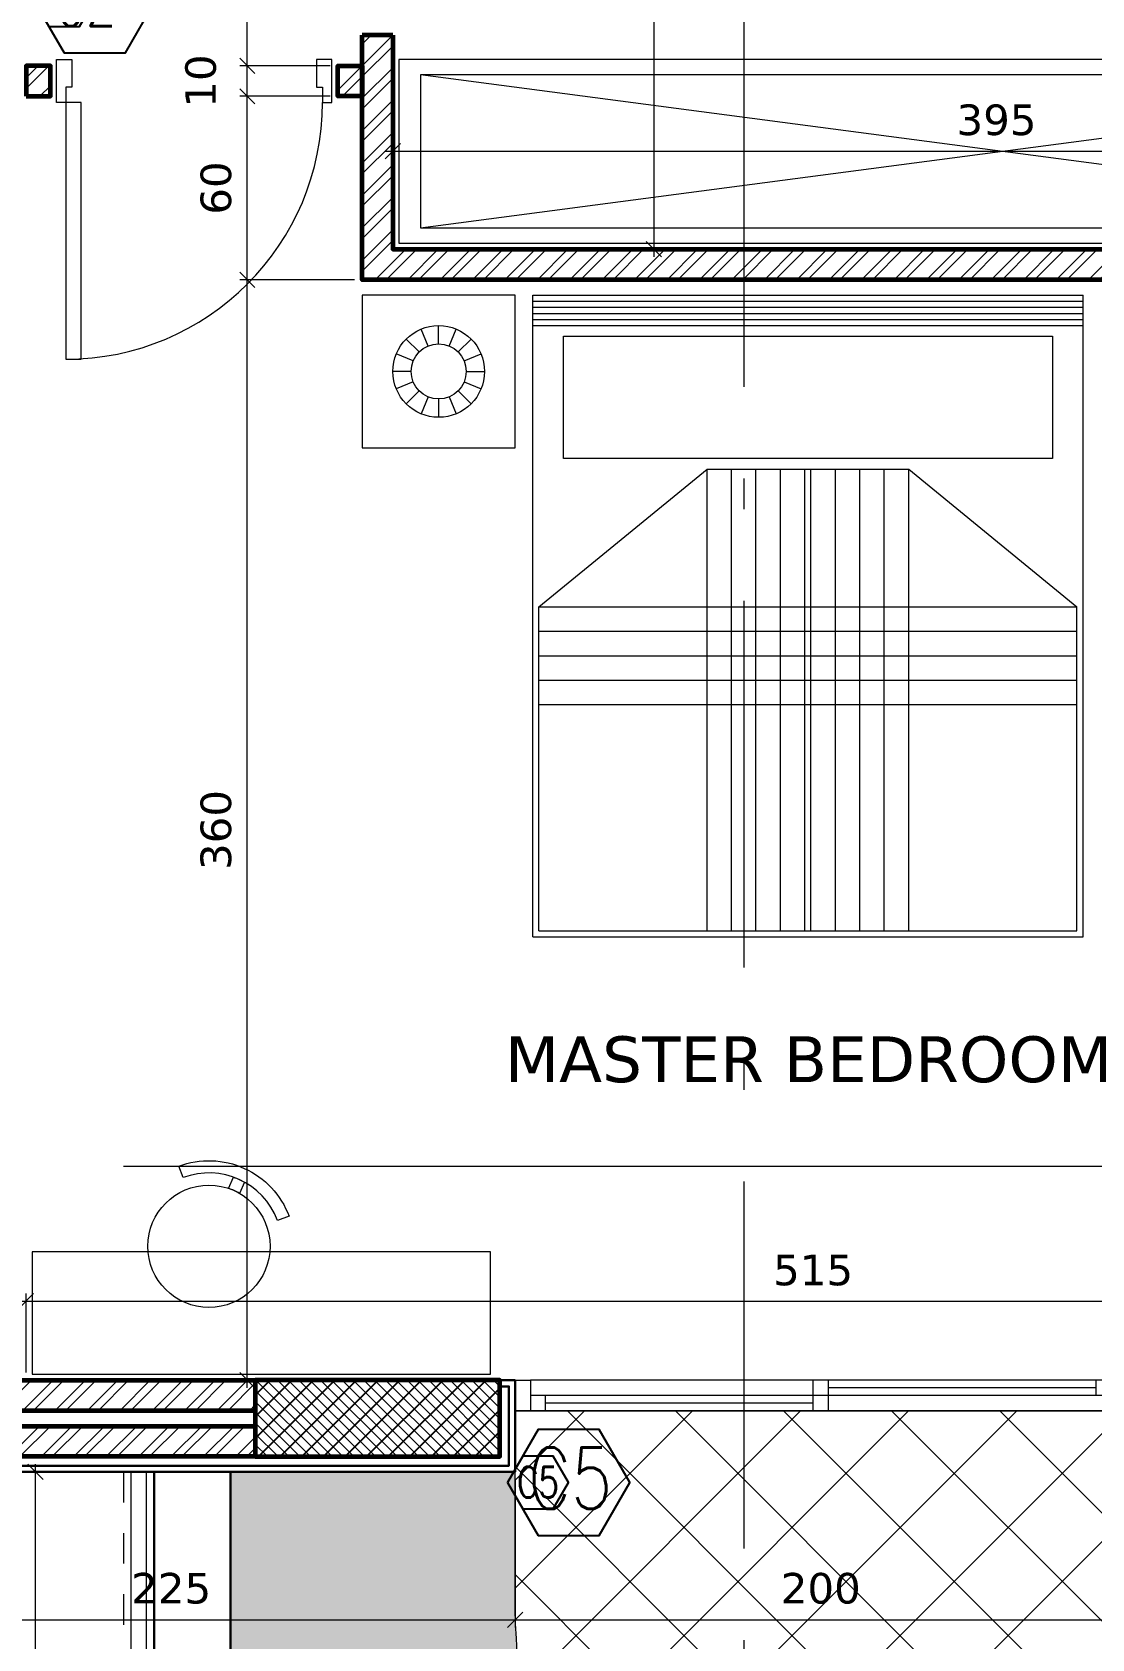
# Model space of a CAD drawing. Header units: inches. Extents: x -48 to 777, y -156 to 510.
# Drawn here: x 501.2 to 504.66, y 228.01 to 233.27 of the extents above; entities that cross this region are included whole.
import ezdxf
from ezdxf.enums import TextEntityAlignment as Align

# ---------------------------------------------------------------- set-up
doc = ezdxf.new("R2010")
doc.units = ezdxf.units.IN
doc.header["$MEASUREMENT"] = 0
doc.linetypes.add('ACAD_ISO10W100', pattern=[18, 12, -3, 0, -3])
doc.linetypes.add('HIDDEN', pattern=[0.375, 0.25, -0.125])
doc.layers.get('Defpoints').update_dxf_attribs({"lineweight": 5})
for name, color, linetype, lineweight in [('A-AXIS ST', 251, 'ACAD_ISO10W100', 5), ('A-DIM', 9, 'Continuous', 5), ('A-DOORS', 38, 'Continuous', 20), ('A-FURN1', 211, 'Continuous', 15), ('A-HIDDEN', 254, 'HIDDEN', 5), ('A-PILLARS', 1, 'Continuous', 60), ('A-TEXT', 50, 'Continuous', 15), ('A-TILING1', 43, 'Continuous', 9), ('A-WALLS', 7, 'Continuous', 60), ('A-WINDOWS', 4, 'Continuous', 20), ('C-STONE', 42, 'Continuous', 30), ('C-WOOD', 28, 'Continuous', 30), ('D-STONE', 52, 'Continuous', 20), ('D-WOOD', 32, 'Continuous', 20), ('H-GRASS', 100, 'Continuous', 5), ('H-PILLARS', 61, 'Continuous', 5), ('H-TILING', 54, 'Continuous', 5), ('H-WALLS', 51, 'Continuous', 5), ('modificat', 127, 'Continuous', 15)]:
    doc.layers.add(name, color=color, linetype=linetype, lineweight=lineweight)
doc.layers.add('HH-GREY', color=253, linetype='Continuous', lineweight=5, true_color=0x828282)
for name, color, linetype in [('str-col-hatch', 8, 'Continuous'), ('str-COL-TAG-100', 1, 'Continuous'), ('str-COL-TAG-50', 7, 'Continuous'), ('str-columns', 3, 'Continuous')]:
    doc.layers.add(name, color=color, linetype=linetype)
doc.styles.add('ROMAN', font='ROMANS.SHX')
doc.styles.add('ROMAND', font='verdana.ttf')
doc.styles.add('ROMANS', font='romans__.ttf', dxfattribs={"height": 0.14})
doc.dimstyles.new('M-1.50', dxfattribs={"dimtxt": 0.1, "dimasz": 0.05, "dimexe": 0.025, "dimexo": 0.025, "dimgap": 0.05, "dimtad": 1, "dimlfac": 100, "dimrnd": 0.5, "dimzin": 9, "dimdsep": 46, "dimtxsty": 'ROMAND', "dimblk": 'OBLIQUE', "dimcen": 1, "dimdle": 0.025, "dimclrd": 256, "dimclre": 256, "dimclrt": 2, "dimadec": 0, "dimazin": 0, "dimtfac": 0.6666666666666666, "dimtmove": 2, "dimatfit": 3, "dimfxl": 0.04, "dimtolj": 1, "dimtzin": 5, "dimlwd": -1, "dimlwe": -1, "dimarcsym": 0})
pattern_1 = [(45, (-242.4917530590577, -76.21088237187674), (-0.05303300858899106, 0.05303300858899107), []), (45, (-242.4563977200577, -76.21088237187674), (-0.05303300858899106, 0.05303300858899107), [])]

# ---------------------------------------------------------------- blocks, each defined once
blk = doc.blocks.new('_Oblique')
at = {"color": 0, "linetype": 'ByBlock', "lineweight": -2}
blk.add_line((-0.5, -0.5), (0.5, 0.5), dxfattribs=at)
blk = doc.blocks.new('*D1375')
at = {"layer": 'A-DIM', "transparency": 16777216}
for p, q in [((503.2305579964284, 236.2818826507728), (503.2305579964285, 232.5318838319918)), ((503.6519963515659, 236.2568826507728), (503.2055579964285, 236.2568826507728)), ((503.6519963515659, 232.5568838319918), (503.2055579964285, 232.5568838319918))]:
    blk.add_line(p, q, dxfattribs=at)
at = {"layer": 'Defpoints', "color": 0, "transparency": 16777216}
for p in [(503.6769963515658, 236.2568826507728), (503.2305579964285, 232.5568838319918), (503.6769963515659, 232.5568838319918)]:
    blk.add_point(p, dxfattribs=at)
at = {"layer": 'A-DIM', "transparency": 16777216, "xscale": 0.05, "yscale": 0.05, "zscale": 0.05}
for p, rotation in [((503.2305579964284, 236.2568826507728), 90.00000000000021), ((503.2305579964285, 232.5568838319918), 270.0000000000002)]:
    blk.add_blockref('_Oblique', p, dxfattribs=dict(at, rotation=rotation))
at = {"layer": 'A-DIM', "color": 2, "transparency": 16777216, "insert": (503.3326399306125, 234.4068832413823), "char_height": 0.1, "attachment_point": 5, "rotation": 270.0000000000002, "style": 'ROMAND'}
blk.add_mtext('\\A1;370', dxfattribs=at)
blk = doc.blocks.new('*D1376')
at = {"layer": 'A-DIM', "transparency": 16777216}
for p, q in [((501.1517775805203, 229.1153629467019), (506.3517775816972, 229.115362946674)), ((501.1767775805191, 228.8818841633986), (501.1767775805205, 229.1403629467018)), ((506.326777581696, 228.8818841633709), (506.3267775816974, 229.1403629466741))]:
    blk.add_line(p, q, dxfattribs=at)
at = {"layer": 'Defpoints', "color": 0, "transparency": 16777216}
for p in [(506.3267775816972, 229.1153629466742), (501.176777580519, 228.8568841633986), (506.3267775816959, 228.856884163371)]:
    blk.add_point(p, dxfattribs=at)
at = {"layer": 'A-DIM', "transparency": 16777216, "xscale": 0.05, "yscale": 0.05, "zscale": 0.05}
for p, rotation in [((501.1767775805203, 229.1153629467018), 179.9999999996926), ((506.3267775816972, 229.1153629466741), 359.9999999996926)]:
    blk.add_blockref('_Oblique', p, dxfattribs=dict(at, rotation=rotation))
at = {"layer": 'A-DIM', "color": 2, "transparency": 16777216, "insert": (503.7517775811093, 229.216571811698), "char_height": 0.1, "attachment_point": 5, "style": 'ROMAND'}
blk.add_mtext('\\A1;515', dxfattribs=at)
blk = doc.blocks.new('gfhnjmfg')
at = {"layer": 'A-FURN1'}
for p, q in [((607.6796954306034, 381.8428684336525), (605.5796954301886, 381.8428684336525)), ((605.5796954301886, 380.0428684336077), (605.5796954301886, 381.8428684336525)), ((606.1496954302829, 381.2728684336382), (606.5996954303891, 381.8228684336484)), ((607.6596954305775, 381.8228684336484), (606.5996954303891, 381.8228684336484)), ((607.6596954305775, 380.0628684336136), (607.6596954305775, 381.8228684336484)), ((607.6796954306034, 380.0428684336077), (607.6796954306034, 381.8428684336525)), ((605.7146954302198, 381.7428684336467), (606.1146954303013, 381.7428684336467)), ((605.7146954302198, 380.1428684336117), (605.7146954302198, 381.7428684336467)), ((606.1146954303013, 381.7428684336467), (606.1146954303013, 380.1428684336117)), ((606.1496954302829, 380.6128684336202), (606.1496954302829, 381.2728684336382)), ((606.5996954303891, 380.0628684336136), (606.1496954302829, 380.6128684336202)), ((606.1146954303013, 380.1428684336117), (605.7146954302198, 380.1428684336117)), ((607.6796954306034, 380.0428684336077), (605.5796954301886, 380.0428684336077)), ((607.6596954305775, 380.0628684336136), (606.5996954303891, 380.0628684336136))]:
    blk.add_line(p, q, dxfattribs=at)
at = {"layer": 'HH-GREY'}
for p, q in [((605.5996954301854, 380.0428684336077), (605.5996954301854, 381.8428684336525)), ((605.6196954301749, 380.0428684336077), (605.6196954301749, 381.8428684336525)), ((605.6396954302008, 380.0428684336077), (605.6396954302008, 381.8428684336525)), ((605.6596954301904, 380.0428684336077), (605.6596954301904, 381.8428684336525)), ((605.6796954302163, 380.0428684336077), (605.6796954302163, 381.8428684336525)), ((606.5996954303891, 380.0628684336136), (606.5996954303891, 381.8228684336484)), ((606.67969543042, 380.0628684336136), (606.67969543042, 381.8228684336484)), ((606.7596954304217, 380.0628684336136), (606.7596954304217, 381.8228684336484)), ((606.8396954304235, 380.0628684336136), (606.8396954304235, 381.8228684336484)), ((606.9196954304616, 380.0628684336136), (606.9196954304616, 381.8228684336484)), ((607.6596954305775, 381.2728684336382), (606.1496954302829, 381.2728684336382)), ((607.6596954305775, 381.1928684336347), (606.1496954302829, 381.1928684336347)), ((607.6596954305775, 381.1128684336311), (606.1496954302829, 381.1128684336311)), ((607.6596954305775, 381.0328684336275), (606.1496954302829, 381.0328684336275)), ((607.6596954305775, 380.9528684336312), (606.1496954302829, 380.9528684336312)), ((607.6596954305775, 380.9328684336272), (606.1496954302829, 380.9328684336272)), ((607.6596954305775, 380.8528684336236), (606.1496954302829, 380.8528684336236)), ((607.6596954305775, 380.7728684336273), (606.1496954302829, 380.7728684336273)), ((607.6596954305775, 380.6928684336237), (606.1496954302829, 380.6928684336237)), ((607.6596954305775, 380.6128684336202), (606.1496954302829, 380.6128684336202))]:
    blk.add_line(p, q, dxfattribs=at)
blk = doc.blocks.new('vnkhjghg')
at = {"extrusion": (0, 0, -1)}
for points in [[(-757.0152167106789, 41.83684817552214), (-757.0011140260244, 41.79941671434923, 0.4142135623730056), (-757.141086685134, 41.49021183938484), (-757.1785181463067, 41.47610915473032, -0.4142135623731402)], [(-757.1426262577313, 41.65523922770396, -0.04173925689856389), (-757.1261303216584, 41.69167937168115), (-757.089537377379, 41.67511426507994, 0.05012562893375463), (-757.1060333134519, 41.63867412110275)]]:
    blk.add_lwpolyline(points, format="xyb", close=True, dxfattribs=at)
blk.add_circle((-756.9164979180971, 41.57482794731229), 0.1999999999999956, dxfattribs=at)
blk = doc.blocks.new('dzhgjfcgxbf')
for p, q in [((631.6000370044983, 370.2881716148756), (631.5617686612618, 370.3805595681267)), ((631.657439519353, 370.2995896849989), (631.657439519353, 370.3995896849989)), ((631.7148420342078, 370.2881716148755), (631.7531103774443, 370.3805595681267)), ((631.551373502175, 370.2556557021769), (631.4806628240565, 370.3263663802957)), ((631.763505536531, 370.2556557021768), (631.8342162146497, 370.3263663802954)), ((631.5188575894762, 370.2069921998537), (631.4264696362251, 370.2452605430902)), ((631.7960214492297, 370.2069921998535), (631.8884094024809, 370.24526054309)), ((631.507439519353, 370.149589684999), (631.4074395193529, 370.149589684999)), ((631.8074395193529, 370.1495896849988), (631.9074395193529, 370.1495896849988)), ((631.5188575894763, 370.0921871701443), (631.4264696362252, 370.0539188269078)), ((631.5513735021748, 370.043523667821), (631.4806628240561, 369.9728129897024)), ((631.7635055365308, 370.0435236678209), (631.8342162146495, 369.9728129897022)), ((631.7960214492296, 370.0921871701439), (631.8884094024808, 370.0539188269073)), ((631.6000370044981, 370.0110077551223), (631.5617686612615, 369.9186198018711)), ((631.6574395193528, 369.9995896849989), (631.6574395193528, 369.8995896849989)), ((631.7148420342077, 370.0110077551221), (631.7531103774442, 369.9186198018709))]:
    blk.add_line(p, q)
for radius in [0.25, 0.15]:
    blk.add_circle((631.657439519353, 370.1495896849989), radius)
blk = doc.blocks.new('*U27')
for p, q in [((49.99999999999982, 100.0000000000014), (1950.000000000029, 100.0000000000014)), ((100.0000000000014, 100.0000000000014), (99.99999999999963, 50.00000000000426)), ((100.0000000000014, 74.99999999999929), (975.0000000000165, 74.99999999999929)), ((975.0000000000147, 0), (975.0000000000147, 100.0000000000014)), ((1025.000000000015, 0), (1025.000000000015, 100.0000000000014)), ((49.99999999999982, 50.00000000000072), (1950.000000000029, 50.00000000000072)), ((49.99999999999982, 0), (1950.000000000029, 0)), ((1025.000000000015, 25.00000000000213), (1900.000000000028, 25.00000000000213)), ((1900.000000000028, 0), (1900.000000000028, 50.00000000000072))]:
    blk.add_line(p, q)
for points in [[(0, 100.0000000000014), (49.99999999999982, 100.0000000000014), (49.99999999999982, 0), (0, 0)], [(2000.00000000003, 100.0000000000014), (1950.000000000029, 100.0000000000014), (1950.000000000029, 0), (2000.00000000003, 0)]]:
    blk.add_lwpolyline(points)
blk = doc.blocks.new('*U34')
for points in [[(130, -160.0000000005984), (100, -160.0000000005984), (100, -19.99999999926395), (150, -19.99999999926395), (150, -110.0000000005984), (130, -110.0000000005984), (130, -160.0000000005984)], [(970, -160.0000000005985), (1000, -160.0000000005985), (1000, -19.9999999992641), (950, -19.9999999992641), (950, -110.0000000005985), (970, -110.0000000005985), (970, -160.0000000005985)], [(179.9999999999999, -1000.000000000598), (180, -160.0000000005983), (130, -160.0000000005984), (129.9999999999999, -1000.000000000598)]]:
    blk.add_lwpolyline(points, close=True)
blk.add_arc((130, -160.0000000005984), 839.9999999999994, 270, 0)
blk = doc.blocks.new('AXIS')
at = {"layer": 'A-AXIS ST', "ltscale": 0.1}
for p, q in [((647.0185306399703, 296.9177665351777), (647.0185306399703, 336.019190835338)), ((657.618530638133, 305.0677665364618), (627.818530753951, 305.0677665364618))]:
    blk.add_line(p, q, dxfattribs=at)
blk = doc.blocks.new('*D1323')
at = {"layer": 'A-DIM', "transparency": 16777216}
for p, q in [((503.2305579964669, 236.2821192166782), (503.2305579964669, 232.5321203978972)), ((503.6519963516055, 236.2571192166782), (503.2055579964669, 236.2571192166782)), ((503.6519963516055, 232.5571203978972), (503.2055579964669, 232.5571203978972))]:
    blk.add_line(p, q, dxfattribs=at)
at = {"layer": 'Defpoints', "color": 0, "transparency": 16777216}
for p in [(503.6769963516056, 236.2571192166781), (503.2305579964669, 232.5571203978971), (503.6769963516055, 232.5571203978971)]:
    blk.add_point(p, dxfattribs=at)
at = {"layer": 'A-DIM', "transparency": 16777216, "xscale": 0.05, "yscale": 0.05, "zscale": 0.05}
for p, rotation in [((503.2305579964669, 236.2571192166782), 89.99999999999987), ((503.2305579964669, 232.5571203978972), 269.9999999999999)]:
    blk.add_blockref('_Oblique', p, dxfattribs=dict(at, rotation=rotation))
at = {"layer": 'A-DIM', "color": 2, "transparency": 16777216, "insert": (503.3326399306509, 234.4071198072876), "char_height": 0.1, "attachment_point": 5, "rotation": 269.9999999999999, "style": 'ROMAND'}
blk.add_mtext('\\A1;370', dxfattribs=at)
blk = doc.blocks.new('*D1324')
at = {"layer": 'A-DIM', "transparency": 16777216}
for p, q in [((501.15177758056, 229.1155995126081), (506.3517775817368, 229.1155995125801)), ((501.1767775805587, 228.8821207293038), (501.17677758056, 229.1405995126079)), ((506.3267775817355, 228.8821207292761), (506.3267775817369, 229.1405995125803))]:
    blk.add_line(p, q, dxfattribs=at)
at = {"layer": 'Defpoints', "color": 0, "transparency": 16777216}
for p in [(506.3267775817368, 229.1155995125802), (501.1767775805586, 228.8571207293038), (506.3267775817354, 228.8571207292761)]:
    blk.add_point(p, dxfattribs=at)
at = {"layer": 'A-DIM', "transparency": 16777216, "xscale": 0.05, "yscale": 0.05, "zscale": 0.05}
for p, rotation in [((501.1767775805599, 229.1155995126079), 179.9999999996921), ((506.3267775817368, 229.1155995125803), 359.9999999996921)]:
    blk.add_blockref('_Oblique', p, dxfattribs=dict(at, rotation=rotation))
at = {"layer": 'A-DIM', "color": 2, "transparency": 16777216, "insert": (503.7517775811489, 229.2168083776041), "char_height": 0.1, "attachment_point": 5, "style": 'ROMAND'}
blk.add_mtext('\\A1;515', dxfattribs=at)
blk = doc.blocks.new('*D1329')
at = {"layer": 'A-DIM', "transparency": 16777216}
for p, q in [((503.2305579964675, 236.2821192166782), (503.2305579964675, 232.5321203978972)), ((503.6519963516055, 236.2571192166782), (503.2055579964675, 236.2571192166782)), ((503.6519963516055, 232.5571203978972), (503.2055579964675, 232.5571203978972))]:
    blk.add_line(p, q, dxfattribs=at)
at = {"layer": 'Defpoints', "color": 0, "transparency": 16777216}
for p in [(503.6769963516056, 236.2571192166781), (503.2305579964675, 232.5571203978971), (503.6769963516055, 232.5571203978971)]:
    blk.add_point(p, dxfattribs=at)
at = {"layer": 'A-DIM', "transparency": 16777216, "xscale": 0.05, "yscale": 0.05, "zscale": 0.05}
for p, rotation in [((503.2305579964675, 236.2571192166782), 89.99999999999987), ((503.2305579964675, 232.5571203978972), 269.9999999999999)]:
    blk.add_blockref('_Oblique', p, dxfattribs=dict(at, rotation=rotation))
at = {"layer": 'A-DIM', "color": 2, "transparency": 16777216, "insert": (503.3326399306516, 234.4071198072876), "char_height": 0.1, "attachment_point": 5, "rotation": 269.9999999999999, "style": 'ROMAND'}
blk.add_mtext('\\A1;370', dxfattribs=at)
blk = doc.blocks.new('*D1330')
at = {"layer": 'A-DIM', "transparency": 16777216}
for p, q in [((501.15177758056, 229.1155995126072), (506.3517775817368, 229.1155995125793)), ((501.1767775805587, 228.8821207293038), (501.17677758056, 229.1405995126071)), ((506.3267775817355, 228.8821207292761), (506.3267775817369, 229.1405995125795))]:
    blk.add_line(p, q, dxfattribs=at)
at = {"layer": 'Defpoints', "color": 0, "transparency": 16777216}
for p in [(506.3267775817368, 229.1155995125794), (501.1767775805586, 228.8571207293038), (506.3267775817354, 228.8571207292761)]:
    blk.add_point(p, dxfattribs=at)
at = {"layer": 'A-DIM', "transparency": 16777216, "xscale": 0.05, "yscale": 0.05, "zscale": 0.05}
for p, rotation in [((501.1767775805599, 229.1155995126071), 179.9999999996921), ((506.3267775817368, 229.1155995125795), 359.9999999996921)]:
    blk.add_blockref('_Oblique', p, dxfattribs=dict(at, rotation=rotation))
at = {"layer": 'A-DIM', "color": 2, "transparency": 16777216, "insert": (503.7517775811489, 229.2168083776034), "char_height": 0.1, "attachment_point": 5, "style": 'ROMAND'}
blk.add_mtext('\\A1;515', dxfattribs=at)
blk = doc.blocks.new('*D1361')
at = {"layer": 'A-DIM', "transparency": 16777216}
for p, q in [((502.3517775817047, 232.8771209364493), (506.3517775818032, 232.8771209364493)), ((502.3767775817047, 232.8521209365754), (502.3767775817047, 232.8521209364493))]:
    blk.add_line(p, q, dxfattribs=at)
at = {"layer": 'Defpoints', "color": 0, "transparency": 16777216}
for p in [(502.3767775817047, 232.8771209365754), (506.3267775818032, 232.8771209364493), (506.3267775818032, 232.8771209364493)]:
    blk.add_point(p, dxfattribs=at)
at = {"layer": 'A-DIM', "transparency": 16777216, "xscale": 0.05, "yscale": 0.05, "zscale": 0.05, "rotation": 180}
blk.add_blockref('_Oblique', (502.3767775817047, 232.8771209364493), dxfattribs=at)
at = {"layer": 'A-DIM', "transparency": 16777216, "xscale": 0.05, "yscale": 0.05, "zscale": 0.05}
blk.add_blockref('_Oblique', (506.3267775818032, 232.8771209364493), dxfattribs=at)
at = {"layer": 'A-DIM', "color": 2, "transparency": 16777216, "insert": (504.3517775817539, 232.9792028706333), "char_height": 0.1, "attachment_point": 5, "style": 'ROMAND'}
blk.add_mtext('\\A1;395', dxfattribs=at)
blk = doc.blocks.new('*D1275')
at = {"layer": 'A-DIM', "transparency": 16777216}
for p, q in [((500.5267775804201, 228.5318841645559), (500.5267775804201, 228.0484872422909)), ((502.776777580537, 228.5318841645559), (502.776777580537, 228.0484872422909)), ((500.5017775804201, 228.0734872422909), (502.801777580537, 228.0734872422909))]:
    blk.add_line(p, q, dxfattribs=at)
at = {"layer": 'Defpoints', "color": 0, "transparency": 16777216}
for p in [(500.5267775804201, 228.5568841645559), (502.776777580537, 228.5568841645559), (502.776777580537, 228.0734872422909)]:
    blk.add_point(p, dxfattribs=at)
at = {"layer": 'A-DIM', "transparency": 16777216, "xscale": 0.05, "yscale": 0.05, "zscale": 0.05, "rotation": 180}
blk.add_blockref('_Oblique', (500.5267775804201, 228.0734872422909), dxfattribs=at)
at = {"layer": 'A-DIM', "transparency": 16777216, "xscale": 0.05, "yscale": 0.05, "zscale": 0.05}
blk.add_blockref('_Oblique', (502.776777580537, 228.0734872422909), dxfattribs=at)
at = {"layer": 'A-DIM', "color": 2, "transparency": 16777216, "insert": (501.6517775804786, 228.1755691764749), "char_height": 0.1, "attachment_point": 5, "style": 'ROMAND'}
blk.add_mtext('\\A1;225', dxfattribs=at)
blk = doc.blocks.new('*D1276')
at = {"layer": 'A-DIM', "transparency": 16777216}
for p, q in [((502.776777580537, 228.5318841645559), (502.776777580537, 228.0484872422909)), ((504.7767775802464, 228.5318841658156), (504.7767775802464, 228.0484872422909)), ((502.751777580537, 228.0734872422909), (504.8017775802464, 228.0734872422909))]:
    blk.add_line(p, q, dxfattribs=at)
at = {"layer": 'Defpoints', "color": 0, "transparency": 16777216}
for p in [(502.776777580537, 228.5568841645559), (504.7767775802464, 228.5568841658156), (504.7767775802464, 228.0734872422909)]:
    blk.add_point(p, dxfattribs=at)
at = {"layer": 'A-DIM', "transparency": 16777216, "xscale": 0.05, "yscale": 0.05, "zscale": 0.05, "rotation": 180}
blk.add_blockref('_Oblique', (502.776777580537, 228.0734872422909), dxfattribs=at)
at = {"layer": 'A-DIM', "transparency": 16777216, "xscale": 0.05, "yscale": 0.05, "zscale": 0.05}
blk.add_blockref('_Oblique', (504.7767775802464, 228.0734872422909), dxfattribs=at)
at = {"layer": 'A-DIM', "color": 2, "transparency": 16777216, "insert": (503.7767775803917, 228.1755691764749), "char_height": 0.1, "attachment_point": 5, "style": 'ROMAND'}
blk.add_mtext('\\A1;200', dxfattribs=at)
blk = doc.blocks.new('*D1301')
at = {"layer": 'A-DIM', "transparency": 16777216}
for p, q in [((501.2770562500897, 228.5568841645559), (501.1832210493402, 228.5568841645559)), ((501.2082210493402, 227.4332737660676), (501.2082210493402, 228.5818841645559)), ((501.4646420391451, 227.4582737660676), (501.1832210493402, 227.4582737660676))]:
    blk.add_line(p, q, dxfattribs=at)
at = {"layer": 'Defpoints', "color": 0, "transparency": 16777216}
for p in [(501.2082210493402, 228.5568841645559), (501.3020562500897, 228.5568841645559), (501.4896420391451, 227.4582737660676)]:
    blk.add_point(p, dxfattribs=at)
at = {"layer": 'A-DIM', "transparency": 16777216, "xscale": 0.05, "yscale": 0.05, "zscale": 0.05}
for p, rotation in [((501.2082210493402, 228.5568841645559), 90), ((501.2082210493402, 227.4582737660676), 270)]:
    blk.add_blockref('_Oblique', p, dxfattribs=dict(at, rotation=rotation))
at = {"layer": 'A-DIM', "color": 2, "transparency": 16777216, "insert": (501.1061726947397, 228.0075789653118), "char_height": 0.1, "attachment_point": 5, "rotation": 90, "style": 'ROMAND'}
blk.add_mtext('\\A1;110', dxfattribs=at)
blk = doc.blocks.new('*D1302')
at = {"layer": 'A-DIM', "transparency": 16777216}
for p, q in [((501.900747276885, 228.8318841645851), (501.900747276885, 232.4818853446169)), ((502.2518086394041, 232.4568853446169), (501.875747276885, 232.4568853446169)), ((502.0484679049638, 228.8568841645851), (501.875747276885, 228.8568841645851))]:
    blk.add_line(p, q, dxfattribs=at)
at = {"layer": 'Defpoints', "color": 0, "transparency": 16777216}
for p in [(501.900747276885, 232.4568853446169), (502.2768086394041, 232.4568853446169), (502.0734679049638, 228.8568841645851)]:
    blk.add_point(p, dxfattribs=at)
at = {"layer": 'A-DIM', "transparency": 16777216, "xscale": 0.05, "yscale": 0.05, "zscale": 0.05}
for p, rotation in [((501.900747276885, 232.4568853446169), 90), ((501.900747276885, 228.8568841645851), 270)]:
    blk.add_blockref('_Oblique', p, dxfattribs=dict(at, rotation=rotation))
at = {"layer": 'A-DIM', "color": 2, "transparency": 16777216, "insert": (501.7986653427009, 230.6568847546011), "char_height": 0.1, "attachment_point": 5, "rotation": 90, "style": 'ROMAND'}
blk.add_mtext('\\A1;360', dxfattribs=at)
blk = doc.blocks.new('*D1303')
at = {"layer": 'A-DIM', "transparency": 16777216}
for p, q in [((502.1717775818872, 233.056884160514), (501.8757472768855, 233.056884160514)), ((501.9007472768855, 232.4318853446169), (501.9007472768855, 233.081884160514)), ((502.2518086394041, 232.4568853446169), (501.8757472768855, 232.4568853446169))]:
    blk.add_line(p, q, dxfattribs=at)
at = {"layer": 'Defpoints', "color": 0, "transparency": 16777216}
for p in [(501.9007472768855, 233.056884160514), (502.1967775818872, 233.056884160514), (502.2768086394041, 232.4568853446169)]:
    blk.add_point(p, dxfattribs=at)
at = {"layer": 'A-DIM', "transparency": 16777216, "xscale": 0.05, "yscale": 0.05, "zscale": 0.05}
for p, rotation in [((501.9007472768855, 233.056884160514), 90), ((501.9007472768855, 232.4568853446169), 270)]:
    blk.add_blockref('_Oblique', p, dxfattribs=dict(at, rotation=rotation))
at = {"layer": 'A-DIM', "color": 2, "transparency": 16777216, "insert": (501.798698922285, 232.7568847525655), "char_height": 0.1, "attachment_point": 5, "rotation": 90, "style": 'ROMAND'}
blk.add_mtext('\\A1;60', dxfattribs=at)
blk = doc.blocks.new('*D1304')
at = {"layer": 'A-DIM', "transparency": 16777216}
for p, q in [((501.9007472768859, 233.031884160514), (501.9007472768859, 233.1818841605142)), ((502.1717775818872, 233.1568841605142), (501.8757472768859, 233.1568841605142)), ((502.1717775818872, 233.056884160514), (501.8757472768859, 233.056884160514))]:
    blk.add_line(p, q, dxfattribs=at)
at = {"layer": 'Defpoints', "color": 0, "transparency": 16777216}
for p in [(501.9007472768859, 233.1568841605142), (502.1967775818872, 233.1568841605142), (502.1967775818872, 233.056884160514)]:
    blk.add_point(p, dxfattribs=at)
at = {"layer": 'A-DIM', "transparency": 16777216, "xscale": 0.05, "yscale": 0.05, "zscale": 0.05}
for p, rotation in [((501.9007472768859, 233.1568841605142), 90), ((501.9007472768859, 233.056884160514), 270)]:
    blk.add_blockref('_Oblique', p, dxfattribs=dict(at, rotation=rotation))
at = {"layer": 'A-DIM', "color": 2, "transparency": 16777216, "insert": (501.7486989222854, 233.1068841605142), "char_height": 0.1, "attachment_point": 5, "rotation": 90, "style": 'ROMAND'}
blk.add_mtext('\\A1;10', dxfattribs=at)
blk = doc.blocks.new('*D1305')
at = {"layer": 'A-DIM', "transparency": 16777216}
for p, q in [((502.1717775817194, 239.7568841631144), (501.8757472768864, 239.7568841631144)), ((501.9007472768864, 233.1318841605141), (501.9007472768864, 239.7818841631144)), ((502.1717775818872, 233.1568841605142), (501.8757472768864, 233.1568841605142))]:
    blk.add_line(p, q, dxfattribs=at)
at = {"layer": 'Defpoints', "color": 0, "transparency": 16777216}
for p in [(501.9007472768864, 239.7568841631144), (502.1967775817194, 239.7568841631144), (502.1967775818872, 233.1568841605142)]:
    blk.add_point(p, dxfattribs=at)
at = {"layer": 'A-DIM', "transparency": 16777216, "xscale": 0.05, "yscale": 0.05, "zscale": 0.05}
for p, rotation in [((501.9007472768864, 239.7568841631144), 90), ((501.9007472768864, 233.1568841605142), 270)]:
    blk.add_blockref('_Oblique', p, dxfattribs=dict(at, rotation=rotation))
at = {"layer": 'A-DIM', "color": 2, "transparency": 16777216, "insert": (501.7986989222859, 236.4568841618144), "char_height": 0.1, "attachment_point": 5, "rotation": 90, "style": 'ROMAND'}
blk.add_mtext('\\A1;660', dxfattribs=at)
blk = doc.blocks.new('tags')
at = {"layer": 'str-COL-TAG-100', "color": 2}
blk.add_lwpolyline([(0.125, -0.2616025403840467), (0.3250000000116415, -0.2616025403840467), (0.4249999999883585, -0.0883974595926702), (0.3250000000116415, 0.08480762114049867), (0.125, 0.08480762114049867), (0.02500000002328306, -0.0883974595926702)], close=True, dxfattribs=at)
at = {"layer": 'str-COL-TAG-50', "color": 2}
blk.add_lwpolyline([(0.07500000001164153, -0.1749999999883585), (0.1749999999883585, -0.1749999999883585), (0.2249999999767169, -0.0883974595926702), (0.1749999999883585, -0.001794919255189598), (0.07500000001164153, -0.001794919255189598), (0.02500000002328306, -0.0883974595926702)], close=True, dxfattribs=at)
at = {"layer": 'str-COL-TAG-100', "color": 1, "style": 'ROMANS', "width": 0.6994259378864013}
blk.add_attdef('NUMBER', text='', height=0.2000000000000455, dxfattribs=at).set_placement((0.09183885011589155, -0.1740525420755148), (0.3679328734287992, -0.1740525420755148), align=Align.FIT)
at = {"layer": 'str-COL-TAG-50', "color": 1, "style": 'ROMANS', "width": 0.697102261790038}
blk.add_attdef('NUMBER', text='', height=0.1000000000000227, dxfattribs=at).set_placement((0.05618973809760064, -0.1375000024563633), (0.1937781214364804, -0.1375000024563633), align=Align.FIT)

msp = doc.modelspace()

# ---------------------------------------------------------------- hatches: boundary and pattern name
at = {"layer": 'H-GRASS'}
h = msp.add_hatch(dxfattribs=at)
h.set_pattern_fill('AR-SAND', color=256, scale=0.1, angle=270)
h.set_pattern_definition([(307.5, (-242.4917530590577, -76.21088237187674), (0.1926823769013159, 0.00629933581096078), [0, -0.1519999999999999, 0, -0.1699999999999998, 0, -0.1624999999999998]), (277.5, (-242.4917530590577, -76.21088237187674), (0.282214606522974, -0.1769776705267728), [0, -0.082, 0, -0.137, 0, -0.0525]), (237.5, (-242.4917530590577, -76.0878823718768), (0.000565905353696437, -0.3114141861751495), [0, -0.05, 0, -0.18, 0, -0.235]), (227.5, (-242.4917530590577, -76.0878823718768), (0.08776755649342488, -0.3006126604572294), [0, -0.02499999999999997, 0, -0.1179999999999999, 0, -0.1349999999999998])])
h.paths.add_polyline_path([(506.1267775812081, 226.7068841610721), (508.9767775824471, 226.7068841610721), (508.976777582458, 240.1568841635205), (510.9767775829305, 240.1568841635205), (510.9767777844855, 253.2185147447345), (510.1267772754217, 253.2185335795853), (510.1267772754217, 240.9073007560493), (506.6267775824963, 240.9073007552349), (506.6267775824966, 240.90605101656), (506.6267775818793, 240.3068841676089), (506.62677758129, 238.6068841601247), (506.6267775820489, 237.1068841663343), (506.6267775815396, 236.0068841634742), (506.6267775817302, 234.5068841635206), (506.6267775817302, 228.5568841633009), (506.1267775812081, 228.5568841639806)])
edge = h.paths.add_edge_path()
edge.add_line((502.356581422004, 226.7068841610721), (503.2186533965113, 226.7068841610721))
edge.add_arc((505.3767775807176, 228.1568841633061), 2.600000000179704, 180.0000000001315, 213.8963552596776, ccw=False)
edge.add_line((502.7767775805379, 228.1568841633001), (502.776777580537, 228.5568841645559))
edge.add_line((502.776777580537, 228.5568841645559), (501.8458045983597, 228.5568841645559))
edge.add_line((501.8458045983597, 228.5568841645559), (501.8458045983597, 227.4568841634056))
edge.add_line((501.8458045983597, 227.4568841634056), (501.8458045983597, 226.8068841634056))
edge.add_line((501.8458045983597, 226.8068841634056), (502.3108356373301, 226.8068841633888))
edge.add_arc((505.3561676795727, 228.1395317847711), 3.324153565990285, 203.63434959553, 205.5298443645811)
h = msp.add_hatch(dxfattribs=at)
h.set_pattern_fill('AR-SAND', color=256, scale=0.1, angle=270)
h.set_pattern_definition([(307.5, (0, 98.99999999999999), (0.1926823769013159, 0.00629933581096078), [0, -0.152, 0, -0.17, 0, -0.1625]), (277.5, (0, 98.99999999999999), (0.282214606522974, -0.1769776705267728), [0, -0.082, 0, -0.137, 0, -0.0525]), (237.5, (2.259473344426867e-17, 99.12299999999999), (0.000565905353696437, -0.3114141861751495), [0, -0.05, 0, -0.18, 0, -0.235]), (227.5, (2.259473344426867e-17, 99.12299999999999), (0.08776755649342488, -0.3006126604572294), [0, -0.02499999999999999, 0, -0.118, 0, -0.135])])
edge = h.paths.add_edge_path()
edge.add_line((510.9767775798821, 240.0068841635206), (509.1267775824593, 240.0068841635206))
edge.add_line((509.1267775824593, 240.0068841635206), (509.1267775824966, 226.556884161072))
edge.add_line((509.1267775824966, 226.556884161072), (502.43356505138, 226.556884161072))
edge.add_arc((505.3767775807174, 228.1568841633064), 3.3499999999999, 208.5295499240689, 269.9999999999271)
edge.add_line((505.3767775807132, 224.8068841633065), (511.5675943599616, 224.8068841632987))
edge.add_line((511.5675943599616, 224.8068841632987), (510.9767775799303, 225.5236466089401))
edge.add_line((510.9767775799303, 225.5236466089401), (510.9767775798821, 240.0068841635206))
at = {"layer": 'H-PILLARS'}
h = msp.add_hatch(dxfattribs=at)
h.set_pattern_fill('ANSI31', color=256, scale=0.2, angle=90)
h.set_pattern_definition([(135, (-242.4917530590577, -76.21088237187674), (-0.01767766952966369, -0.01767766952966369), [])])
h.paths.add_polyline_path([(501.9267775805198, 228.8568841645851), (501.926777580578, 228.6068841645851), (502.726777580537, 228.606884164556), (502.726777580537, 228.8568841645851)])
at = {"layer": 'H-TILING'}
h = msp.add_hatch(dxfattribs=at)
h.set_pattern_fill('ANSI37', color=256, scale=2)
h.set_pattern_definition([(45, (-242.4917530590577, -76.21088237187674), (-0.1767766952966369, 0.1767766952966369), []), (135, (-242.4917530590577, -76.21088237187674), (-0.1767766952966369, -0.1767766952966369), [])])
edge = h.paths.add_edge_path()
edge.add_line((506.1267775812081, 228.5568841639806), (506.1267775812081, 226.7068841610721))
edge.add_line((506.1267775812081, 226.7068841610721), (503.2177854016475, 226.7068841633002))
edge.add_arc((505.3854391699275, 228.158226380134), 2.608661934690356, 180.0294800035813, 213.8040974223666, ccw=False)
edge.add_line((502.7767775805379, 228.1568841632999), (502.776777580537, 228.5568841645559))
edge.add_line((502.776777580537, 228.5568841645559), (502.776777580537, 228.756884164586))
edge.add_line((502.776777580537, 228.756884164586), (504.7767775805183, 228.7568841617924))
edge.add_line((504.7767775805183, 228.7568841617924), (504.7767775802464, 228.5568841658156))
edge.add_line((504.7767775802464, 228.5568841658156), (506.1267775812081, 228.5568841658156))
at = {"layer": 'H-WALLS'}
h = msp.add_hatch(dxfattribs=at)
h.set_pattern_fill('ANSI32', color=256, scale=0.2)
h.set_pattern_definition(pattern_1)
h.paths.add_polyline_path([(502.3767775816278, 233.2568853438901), (502.2768086394041, 233.2568853438901), (502.2768086394041, 232.4568853446169), (506.3267775817643, 232.4568838329173), (506.3267775817664, 232.5568838319918), (502.376777581696, 232.5568838319918)])
h = msp.add_hatch(dxfattribs=at)
h.set_pattern_fill('ANSI32', color=256, scale=0.2)
h.set_pattern_definition(pattern_1)
h.paths.add_polyline_path([(501.1767775806933, 233.056884160514), (501.2567775806934, 233.056884160514), (501.2567775806934, 233.1568841605142), (501.1767775806933, 233.1568841605142)])
h = msp.add_hatch(dxfattribs=at)
h.set_pattern_fill('ANSI32', color=256, scale=0.2)
h.set_pattern_definition(pattern_1)
h.paths.add_polyline_path([(502.2767775818871, 233.056884160514), (502.1967775818872, 233.056884160514), (502.1967775818872, 233.1568841605142), (502.2767775818871, 233.1568841605142)])
h = msp.add_hatch(dxfattribs=at)
h.set_pattern_fill('ANSI32', color=256, scale=0.2)
h.set_pattern_definition(pattern_1)
h.paths.add_polyline_path([(501.9267775805255, 228.8568841627375), (501.9267775805371, 228.7568841627587), (500.6767775806094, 228.756884162833), (500.6767775806094, 228.7068841629029), (501.9267775805605, 228.7068841628482), (501.9267775805721, 228.6068841628392), (500.5767775806036, 228.6068841627359), (500.5767775806036, 228.856884162868)])
at = {"layer": 'str-col-hatch'}
h = msp.add_hatch(dxfattribs=at)
h.set_pattern_fill('ANSI31', color=256, scale=0.4)
h.set_pattern_definition([(45, (-193.6530194710572, 177.8976353104095), (-0.03535533905932738, 0.03535533905932738), [])])
h.paths.add_polyline_path([(501.9267775887615, 228.8568841694462), (501.9267775815743, 228.6068841589689), (502.7267775614882, 228.6068841491755), (502.7267775736414, 228.8568841646445)])

# ---------------------------------------------------------------- linework, layer by layer
at = {"layer": 'A-FURN1', "extrusion": (0, 0, -1)}
msp.add_lwpolyline([(-502.7767775817603, 231.9068853446954), (-502.7767775817894, 232.4068853448118), (-502.2767775817193, 232.4068853446284), (-502.2767775818066, 231.9068853448612)], close=True, dxfattribs=at)
at = {"layer": 'A-FURN1'}
msp.add_lwpolyline([(502.6967775804723, 228.8768841627719), (502.6967775804723, 229.2768841627661), (501.1967775804607, 229.2768841628243), (501.1967775805189, 228.876884162801)], close=True, dxfattribs=at)
at = {"layer": 'A-HIDDEN', "linetype": 'HIDDEN', "ltscale": 0.3}
msp.add_lwpolyline([(501.4958045983598, 228.5568841645559), (501.4958045983598, 226.6568841634057), (507.2267775817301, 226.6568841632762), (507.2267775817301, 230.7060510122521), (506.6267775817302, 230.7060510122521)], dxfattribs=at)
at = {"layer": 'A-PILLARS'}
msp.add_lwpolyline([(501.9267775805198, 228.8568841645851), (501.926777580578, 228.6068841645851), (502.726777580537, 228.606884164556), (502.726777580537, 228.8568841645851)], close=True, dxfattribs=at)
at = {"layer": 'A-TILING1'}
msp.add_lwpolyline([(506.1267775812081, 228.5568841639806), (506.1267775812081, 226.7068841610721), (503.2177854016475, 226.7068841633002, -0.1484457665262133), (502.7767775805379, 228.1568841632999), (502.776777580537, 228.5568841645559), (502.776777580537, 228.5568841645559), (502.776777580537, 228.756884164586), (504.7767775805183, 228.7568841617924), (504.7767775802464, 228.5568841658156), (506.1267775812081, 228.5568841658156)], format="xyb", dxfattribs=at)
at = {"layer": 'A-WALLS', "linetype": 'Continuous'}
msp.add_lwpolyline([(502.3767775816278, 233.2568853438901), (502.376777581696, 232.5568838319918), (506.3267775817664, 232.5568838319918), (506.3267775817643, 232.4568838329173), (502.2768086394041, 232.4568853446169), (502.2768086394041, 233.2568853438901)], dxfattribs=at)
at = {"layer": 'A-WALLS'}
msp.add_lwpolyline([(502.3767775816278, 233.2568853438901), (502.2768086394041, 233.2568853438901)], dxfattribs=at)
for points in [[(501.1767775806933, 233.056884160514), (501.2567775806934, 233.056884160514), (501.2567775806934, 233.1568841605142), (501.1767775806933, 233.1568841605142)], [(502.2767775818871, 233.056884160514), (502.1967775818872, 233.056884160514), (502.1967775818872, 233.1568841605142), (502.2767775818871, 233.1568841605142)]]:
    msp.add_lwpolyline(points, close=True, dxfattribs=at)
at = {"layer": 'A-WALLS', "linetype": 'Continuous'}
msp.add_lwpolyline([(501.9267775805255, 228.8568841627375), (501.9267775805371, 228.7568841627587), (500.6767775806094, 228.756884162833), (500.6767775806094, 228.7068841629029), (501.9267775805605, 228.7068841628482), (501.9267775805721, 228.6068841628392), (500.5767775806036, 228.6068841627359), (500.5767775806036, 228.856884162868)], close=True, dxfattribs=at)
at = {"layer": 'C-STONE'}
msp.add_line((501.8458045983597, 227.4568841634056), (501.8458045983597, 228.5568841645559), dxfattribs=at)
at = {"layer": 'C-STONE', "linetype": 'Continuous'}
for points in [[(502.726777580537, 228.8568841645851), (502.776777580537, 228.8568841645627), (502.776777580537, 228.5568841645559), (500.5267775805979, 228.5568841645559), (500.5267775806316, 228.856884162868), (500.5767775806036, 228.8568841628623)], [(502.7267775805282, 228.8368841645851), (502.756777580537, 228.8368841645717), (502.756777580537, 228.5768841645559), (500.5467775806002, 228.5768841645559), (500.5467775806293, 228.8368841628657), (500.5767775806013, 228.8368841628623)]]:
    msp.add_lwpolyline(points, dxfattribs=at)
at = {"layer": 'C-WOOD'}
msp.add_lwpolyline([(501.5958045983351, 227.4568841634065), (501.5958045983015, 228.5568841644194)], dxfattribs=at)
at = {"layer": 'D-STONE'}
msp.add_lwpolyline([(501.4958045983597, 229.556884161072), (509.1267775825042, 229.556884161072)], dxfattribs=at)
at = {"layer": 'D-WOOD'}
for points in [[(501.5208045983351, 227.4568841634049), (501.5208045983014, 228.5568841644178)], [(501.5708045983353, 227.4568841634065), (501.5708045983016, 228.5568841644194)]]:
    msp.add_lwpolyline(points, dxfattribs=at)
at = {"layer": 'modificat'}
for p, q in [((506.2711371016168, 232.6268828584315), (502.4676251952022, 233.1268843706666)), ((502.467625195144, 232.6268843707539), (506.271137101675, 233.1268828584898))]:
    msp.add_line(p, q, dxfattribs=at)
for points in [[(502.3967775821055, 232.5768843707364), (506.3067775817882, 232.5768828583559), (506.3067775817882, 233.1768828585072), (502.3967775821055, 233.1768843705967)], [(502.467625195144, 232.6268843707539), (506.2711371016168, 232.6268828584315), (506.271137101675, 233.1268828584898), (502.4676251952022, 233.1268843706666)]]:
    msp.add_lwpolyline(points, close=True, dxfattribs=at)
at = {"layer": 'str-columns'}
msp.add_lwpolyline([(502.7267775805489, 228.6068841645851), (502.7267775805489, 228.8568841645851), (501.9267775805489, 228.8568841645851), (501.9267775805489, 228.6068841645851)], close=True, dxfattribs=at)

# ---------------------------------------------------------------- block references
at = {"layer": 'A-DIM'}
msp.add_blockref('AXIS', (-143.4917530583106, -76.21088237187747), dxfattribs=at)
at = {"layer": 'A-DOORS', "xscale": 0.0009999999999906, "yscale": 0.0009999999999906, "zscale": 0.0009999999999906}
msp.add_blockref('*U34', (501.1767775806942, 233.1968841605132), dxfattribs=at)
at = {"layer": 'A-FURN1', "extrusion": (0, 0, -1), "xscale": -1, "rotation": 90.00000000133493}
msp.add_blockref('gfhnjmfg', (-122.7919091550722, 837.9865809713805), dxfattribs=at)
at = {"layer": 'A-FURN1', "extrusion": (0, 0, -1), "xscale": -0.5999999999999998, "yscale": 0.5999999999999998, "zscale": 0.5999999999999998, "rotation": 270}
msp.add_blockref('dzhgjfcgxbf', (-724.6165313855953, -146.8375781791725), dxfattribs=at)
at = {"layer": 'A-FURN1', "xscale": -1, "rotation": 269.9999999982323}
msp.add_blockref('vnkhjghg', (460.2004186833893, -527.6215492340078), dxfattribs=at)
at = {"layer": 'A-WINDOWS', "xscale": -0.0009999999999906004, "yscale": 0.0009999999999906004, "zscale": 0.0009999999999906004}
msp.add_blockref('*U27', (504.7767775805183, 228.756884164586), dxfattribs=at)
at = {"layer": 'str-columns'}
ref = msp.add_blockref('tags', (501.1767775956932, 233.4607262236313), dxfattribs=at)
ref.add_attrib('NUMBER', 'C2', dxfattribs={"layer": 'str-COL-TAG-50', "color": 1, "height": 0.1000000000000227, "style": 'ROMANS', "width": 0.636309691406039}).set_placement((501.2329673337908, 233.3232262212331), (501.3705557171297, 233.3232262212331), align=Align.FIT)
ref.add_attrib('NUMBER', 'C2', dxfattribs={"layer": 'str-COL-TAG-100', "color": 1, "height": 0.2000000000000455, "style": 'ROMAN', "width": 0.56442890170247}).set_placement((501.2686164458091, 233.2866736815558), (501.4728859530919, 233.2866736815558), align=Align.FIT)
ref = msp.add_blockref('tags', (502.7267775952758, 228.6107262118275), dxfattribs=at)
ref.add_attrib('NUMBER', 'C5', dxfattribs={"layer": 'str-COL-TAG-50', "color": 1, "height": 0.1000000000000227, "style": 'ROMANS', "width": 0.636309691406039}).set_placement((502.7829673333734, 228.4732262094294), (502.9205557167123, 228.4732262094294), align=Align.FIT)
ref.add_attrib('NUMBER', 'C5', dxfattribs={"layer": 'str-COL-TAG-100', "color": 1, "height": 0.2000000000000455, "style": 'ROMANS', "width": 0.6384307254362653}).set_placement((502.8186164453917, 228.436673669752), (503.0947104687046, 228.436673669752), align=Align.FIT)

# ---------------------------------------------------------------- texts
at = {"layer": 'A-TEXT', "insert": (502.7432116848396, 229.9819396201457), "char_height": 0.15, "width": 2.344722222354662, "attachment_point": 1, "style": 'ROMAND'}
msp.add_mtext('MASTER BEDROOM ', dxfattribs=at)

# ---------------------------------------------------------------- dimensions: what is measured, and where the dimension line sits
at = {"layer": 'A-DIM'}
for base, p1, p2, picture, middle in [((501.9007472768864, 239.7568841631144), (502.1967775818872, 233.1568841605142), (502.1967775817194, 239.7568841631144), '*D1305', (501.7986989222859, 236.4568841618144)), ((501.9007472768859, 233.1568841605142), (502.1967775818872, 233.056884160514), (502.1967775818872, 233.1568841605142), '*D1304', (501.7486989222854, 233.1068841605142)), ((501.9007472768855, 233.056884160514), (502.2768086394041, 232.4568853446169), (502.1967775818872, 233.056884160514), '*D1303', (501.798698922285, 232.7568847525655)), ((501.900747276885, 232.4568853446169), (502.0734679049638, 228.8568841645851), (502.2768086394041, 232.4568853446169), '*D1302', (501.7986653427009, 230.6568847546011)), ((501.2082210493402, 228.5568841645559), (501.4896420391451, 227.4582737660676), (501.3020562500897, 228.5568841645559), '*D1301', (501.1061726947397, 228.0075789653118))]:
    dim = msp.add_linear_dim(base=base, p1=p1, p2=p2, angle=90, dimstyle='M-1.50', dxfattribs=at)
    dim.commit()
    dim.dimension.update_dxf_attribs({"geometry": picture, "text_midpoint": middle})
for p1, p2, distance, picture, middle in [((503.6769963516055, 236.2571192166781), (503.6769963516055, 232.557120397897), -0.4464383551385822, '*D1323', (503.3326399306509, 234.4071198072876)), ((503.6769963516055, 236.2571192166781), (503.6769963516055, 232.557120397897), -0.4464383551380138, '*D1329', (503.3326399306516, 234.4071198072876)), ((503.6769963515659, 236.2568826507729), (503.6769963515659, 232.5568838319918), -0.4464383551373885, '*D1375', (503.3326399306125, 234.4068832413823)), ((501.1767775805585, 228.8571207293037), (506.3267775817354, 228.8571207292761), 0.2584787833040991, '*D1324', (503.7517775811489, 229.2168083776041)), ((501.1767775805585, 228.8571207293037), (506.3267775817354, 228.8571207292761), 0.2584787833033033, '*D1330', (503.7517775811489, 229.2168083776034)), ((501.1767775805189, 228.8568841633985), (506.3267775816959, 228.8568841633709), 0.2584787833033033, '*D1376', (503.7517775811093, 229.216571811698))]:
    dim = msp.add_aligned_dim(p1=p1, p2=p2, distance=distance, dimstyle='M-1.50', dxfattribs=at)
    dim.commit()
    dim.dimension.update_dxf_attribs({"geometry": picture, "text_midpoint": middle})
for base, p1, p2, picture, middle in [((506.3267775818032, 232.8771209364493), (502.3767775817047, 232.8771209365754), (506.3267775818032, 232.8771209364493), '*D1361', (504.3517775817539, 232.9792028706333)), ((502.776777580537, 228.0734872422909), (500.5267775804201, 228.5568841645559), (502.776777580537, 228.5568841645559), '*D1275', (501.6517775804786, 228.1755691764749)), ((504.7767775802464, 228.0734872422909), (502.776777580537, 228.5568841645559), (504.7767775802464, 228.5568841658156), '*D1276', (503.7767775803917, 228.1755691764749))]:
    dim = msp.add_linear_dim(base=base, p1=p1, p2=p2, dimstyle='M-1.50', dxfattribs=at)
    dim.commit()
    dim.dimension.update_dxf_attribs({"geometry": picture, "text_midpoint": middle})

doc.saveas('drawing.dxf')
